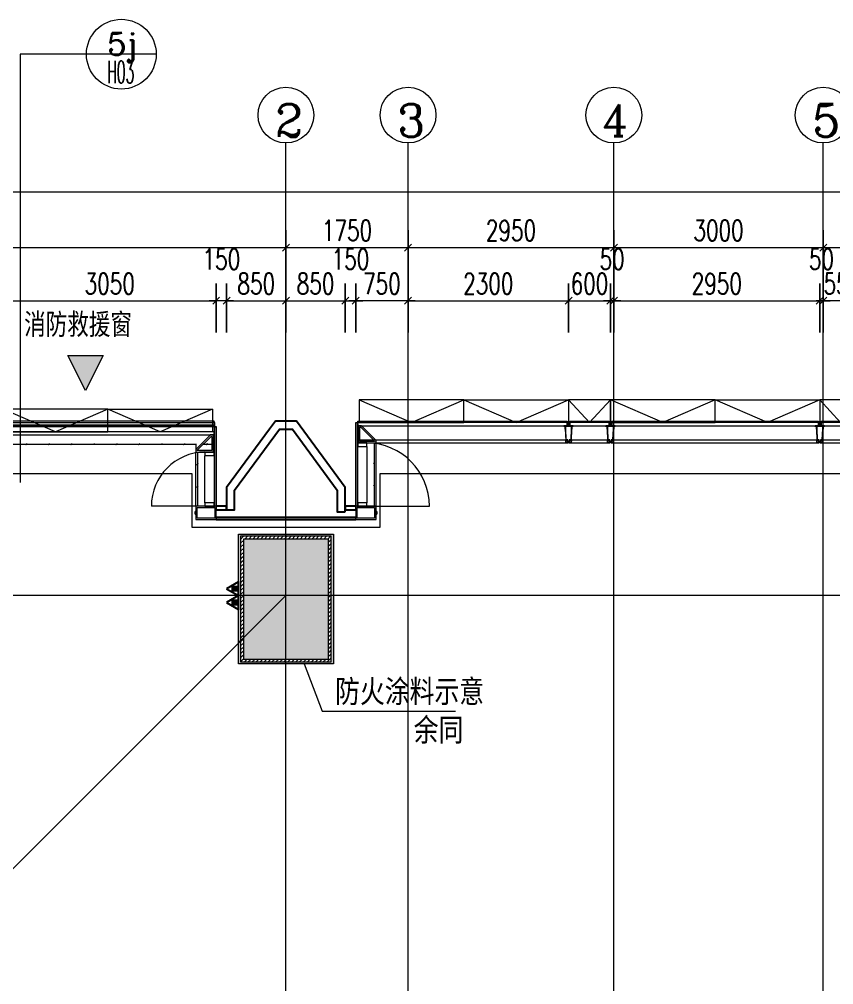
# Model space of a CAD drawing. Header units: millimetres. Extents: x 8533 to 398112, y -117646 to 105276.
# Drawn here: x 92052 to 103723, y 66714 to 80554 of the extents above; entities that cross this region are included whole.
import ezdxf

# ---------------------------------------------------------------- set-up
doc = ezdxf.new("R2010")
doc.units = ezdxf.units.MM
doc.linetypes.add('IMPORT-A-D0TE-BF$0$DOTE', pattern=[0])
doc.linetypes.add('IMPORT-colu-10F-19F$0$DOTE', pattern=[0])
for name, color, linetype, lineweight in [('A-D0TE-BF$0$A-Axis', 3, 'Continuous', 13), ('A-D0TE-BF$0$A-Axis-GRID', 1, 'IMPORT-A-D0TE-BF$0$DOTE', 13), ('A-D0TE-BF$0$A-Axis-TEXT', 7, 'Continuous', 13), ('A-DIM-TF$0$A-Dims', 140, 'Continuous', 13), ('A-EDGE-6_27F$0$A-floor-EDGE', 6, 'Continuous', 13), ('A-Iden-10F$0$A-Dims-IDEN', 13, 'Continuous', 13), ('A-PMDT-10F$0$A-Dims-IDEN', 13, 'Continuous', 13), ('A-PMDT-10F$0$A-GLAZ-CURT-CUT', 52, 'Continuous', 13), ('A-PMDT-10F$0$A-GLAZ-CURT-PRO', 13, 'Continuous', 13), ('A-PMDT-10F$0$A-PMDT-17F$0$A-wall-Glaz', 111, 'Continuous', 13), ('A-PMDT-10F$0$A-WALL', 51, 'Continuous', 13), ('A-PMDT-10F$0$A-win-text-F', 212, 'Continuous', 13), ('A-PMDT-10F$0$LB_铝板_', 2, 'Continuous', 13), ('A-PMDT-10F$0$Q-CASE-GM', 13, 'Continuous', 13), ('A-PMDT-10F$0$X-temp-REV-2021-1013', 1, 'Continuous', 13), ('A-PMDT-10F$0$防火涂料', 8, 'Continuous', 13), ('colu-10F-19F$0$A-Axis-grid', 1, 'IMPORT-colu-10F-19F$0$DOTE', 13), ('colu-10F-19F$0$S-COLU-STEEL', 104, 'Continuous', 13), ('colu-10F-19F$0$S-hatch', 253, 'Continuous', 13), ('P-XHS-10F$0$PTP-XH灭火器', 10, 'Continuous', 25), ('塔楼建筑图10F_dwg', 8, 'Continuous', 13)]:
    doc.layers.add(name, color=color, linetype=linetype, lineweight=lineweight)
doc.styles.add('Arial_5', font='arial.ttf', dxfattribs={"width": 0.8, "height": 326.200771})
doc.styles.add('Complex_15', font='complex_.ttf', dxfattribs={"width": 1.009615, "height": 321.993789})
doc.styles.add('Complex_16', font='complex_.ttf', dxfattribs={"width": 0.452586, "height": 321.993789})
doc.styles.add('Complex_18', font='complex_.ttf', dxfattribs={"height": 465.948165})
doc.styles.add('Complex_19', font='complex_.ttf', dxfattribs={"width": 0.9375, "height": 455.690744})
doc.styles.add('Simplex', font='simplex_.ttf', dxfattribs={"width": 0.705882, "height": 297.5})
doc.styles.add('宋体', font='', dxfattribs={"width": 0.75, "height": 302.109705})
doc.styles.get('宋体').set_extended_font_data('SimSun')

# ---------------------------------------------------------------- blocks, each defined once
blk = doc.blocks.new('塔楼建筑图10F_dwg__AXISO-1959633-10F_ARC_46_000_')
at = {"layer": 'A-D0TE-BF$0$A-Axis'}
blk.add_circle((0, 0), 0.5, dxfattribs=at)
blk = doc.blocks.new('塔楼建筑图10F_dwg_A-D0TE-BF$0$_ArchTick-1959634-10F_ARC_46_000_')
at = {"layer": 'A-D0TE-BF$0$A-Axis'}
blk.add_line((-0.5, -0.5), (0.5, 0.5), dxfattribs=at)
blk = doc.blocks.new('塔楼建筑图10F_dwg_A-D0TE-BF-1959636-10F_ARC_46_000_')
at = {"layer": 'A-D0TE-BF$0$A-Axis'}
for p, q in [((8750, 12239), (8750, 15239)), ((10500, 12239), (10500, 15239)), ((13450, 12239), (13450, 15239)), ((16450, 12239), (16450, 15239)), ((0, 14539), (37000, 14539))]:
    blk.add_line(p, q, dxfattribs=at)
at = {"layer": 'A-D0TE-BF$0$A-Axis', "flags": 128}
for points in [[(8750, 13989), (8750, 12539)], [(10500, 13989), (10500, 12539)], [(13450, 13989), (13450, 12539)], [(16450, 13989), (16450, 12539)]]:
    blk.add_lwpolyline(points, close=True, dxfattribs=at)
blk.add_lwpolyline([(0, 13739), (8750, 13739), (10500, 13739), (13450, 13739), (16450, 13739), (20550, 13739), (23550, 13739), (26600, 13739), (28250, 13739), (37000, 13739)], dxfattribs=at)
at = {"layer": 'A-D0TE-BF$0$A-Axis-GRID', "linetype": 'Continuous'}
for p, q in [((8750, 9630), (8750, 12239)), ((10500, 800), (10500, 12239)), ((13450, 800), (13450, 12239)), ((16450, 800), (16450, 12239)), ((8750, 7770), (8750, 9630)), ((8070, 8750), (-2116, 8750)), ((9430, 8750), (8070, 8750)), ((27570, 8750), (9430, 8750)), ((8750, 800), (8750, 7770))]:
    blk.add_line(p, q, dxfattribs=at)
for name, p, xscale, yscale, zscale in [('塔楼建筑图10F_dwg__AXISO-1959633-10F_ARC_46_000_', (8750, 15639), 800, 800, 800), ('塔楼建筑图10F_dwg__AXISO-1959633-10F_ARC_46_000_', (10500, 15639), 800, 800, 800), ('塔楼建筑图10F_dwg__AXISO-1959633-10F_ARC_46_000_', (13450, 15639), 800, 800, 800), ('塔楼建筑图10F_dwg__AXISO-1959633-10F_ARC_46_000_', (16450, 15639), 800, 800, 800), ('塔楼建筑图10F_dwg_A-D0TE-BF$0$_ArchTick-1959634-10F_ARC_46_000_', (8750, 13739), 100, 100, 100), ('塔楼建筑图10F_dwg_A-D0TE-BF$0$_ArchTick-1959634-10F_ARC_46_000_', (10500, 13739), 100, 100, 100), ('塔楼建筑图10F_dwg_A-D0TE-BF$0$_ArchTick-1959634-10F_ARC_46_000_', (13450, 13739), 100, 100, 100), ('塔楼建筑图10F_dwg_A-D0TE-BF$0$_ArchTick-1959634-10F_ARC_46_000_', (16450, 13739), 100, 100, 100)]:
    blk.add_blockref(name, p, dxfattribs=dict(xscale=xscale, yscale=yscale, zscale=zscale))
at = {"xscale": 100, "yscale": 100, "zscale": 100, "rotation": 180}
for p in [(8750, 13739), (10500, 13739), (13450, 13739), (16450, 13739)]:
    blk.add_blockref('塔楼建筑图10F_dwg_A-D0TE-BF$0$_ArchTick-1959634-10F_ARC_46_000_', p, dxfattribs=at)
at = {"layer": 'A-D0TE-BF$0$A-Axis', "color": 7, "char_height": 297.5, "attachment_point": 2, "line_spacing_factor": 1.125731, "style": 'Simplex'}
for s, insert, width in [('1750', (9625, 14134), 871.28), ('2950', (11975, 14134), 917.9), ('3000', (14950, 14134), 917.9)]:
    blk.add_mtext(s, dxfattribs=dict(at, insert=insert, width=width))
at = {"layer": 'A-D0TE-BF$0$A-Axis-TEXT', "attachment_point": 1, "line_spacing_factor": 1.141342}
for s, insert, char_height, width, style in [('\\fComplex|b0|i0|c134|p2|;2', (8595, 15793), 465.95, 529.84, 'Complex_18'), ('\\fComplex|b0|i0|c134|p2|;3', (10345, 15793), 465.95, 529.84, 'Complex_18'), ('\\fComplex|b0|i0|c134|p2|;\\W.9375;4', (13287, 15790), 455.69, 507.16, 'Complex_19'), ('\\fComplex|b0|i0|c134|p2|;5', (16295, 15793), 465.95, 529.84, 'Complex_18')]:
    blk.add_mtext(s, dxfattribs=dict(at, insert=insert, char_height=char_height, width=width, style=style))
blk = doc.blocks.new('塔楼建筑图10F_dwg_A-EDGE-6_27F-1959637-10F_ARC_46_000_')
at = {"layer": 'A-EDGE-6_27F$0$A-floor-EDGE', "flags": 128}
blk.add_lwpolyline([(-2350, -18150), (-2350, -1350), (-1580, -1350), (-1580, -650), (-1580, 650), (-1580, 1350), (-2350, 1350), (-2350, 10500), (7400, 10500), (7400, 9730), (8100, 9730), (9400, 9730), (10100, 9730), (10100, 10500), (26900, 10500)], dxfattribs=at)
blk = doc.blocks.new('塔楼建筑图10F_dwg_colu-10F-19F-1959674-10F_ARC_46_000_')
at = {"layer": 'colu-10F-19F$0$S-hatch'}
h = blk.add_hatch(dxfattribs=at)
h.set_pattern_fill('FP_49', color=256, style=0, pattern_type=2)
h.set_pattern_definition([(45, (-50, 0), (-28.28427, 28.28427), [])])
h.paths.add_polyline_path([(9400, 7800), (9400, 9600), (8100, 9600), (8100, 7800), (9360, 7800)], flags=0)
h.paths.add_polyline_path([(9360, 7840), (8140, 7840), (8140, 9560), (9360, 9560)], flags=0)
blk.add_hatch(color=256, dxfattribs=at).paths.add_polyline_path([(8140, 7840), (9360, 7840), (9360, 9560), (8140, 9560), (8140, 8340)], flags=0)
at = {"layer": 'colu-10F-19F$0$A-Axis-grid', "linetype": 'Continuous'}
for p, q in [((8100, 8100), (8750, 8750)), ((680, 680), (8070, 8070)), ((8070, 8070), (8100, 8100))]:
    blk.add_line(p, q, dxfattribs=at)
at = {"layer": 'colu-10F-19F$0$S-COLU-STEEL', "flags": 128}
for points in [[(8100, 9600), (8100, 7800), (9400, 7800), (9400, 9600)], [(8140, 9560), (8140, 7840), (9360, 7840), (9360, 9560)]]:
    blk.add_lwpolyline(points, close=True, dxfattribs=at)
blk = doc.blocks.new('塔楼建筑图10F_dwg_A-PMDT-10F$0$A$C2FD361CC-1959676-10F_ARC_46_000_')
at = {"layer": 'A-PMDT-10F$0$防火涂料'}
h = blk.add_hatch(dxfattribs=at)
h.set_pattern_fill('FP_57', color=256, style=0, pattern_type=2)
h.set_pattern_definition([(37.5, (50, 65256.624), (-1.60031, 48.94136), [0, -38.608, 0, -43.18, -41.275]), (37.5, (50, 65256.624), (-1.60031, 48.94136), [-81.788, 0, -41.275]), (7.5, (50, 65256.624), (44.9521, 71.68268), [0, -20.828, 0, -34.798, -13.335]), (7.5, (50, 65256.624), (44.9521, 71.68268), [-55.626, 0, -13.335]), (327.5, (18.76, 65256.624), (79.09879, 0.143765), [0, -12.7, 0, -45.72, -59.69]), (327.5, (18.76, 65256.624), (79.09879, 0.143765), [-58.42, 0, -59.69]), (317.5, (18.76, 65256.624), (76.35522, 22.29306), [0, -6.35, 0, -29.972, -34.29]), (317.5, (18.76, 65256.624), (76.35522, 22.29306), [-36.322, 0, -34.29])])
h.paths.add_polyline_path([(8070, 36020), (9430, 36020), (9430, 37880), (8070, 37880), (8070, 36049)], flags=0)
h.paths.add_polyline_path([(9400, 36050), (8100, 36050), (8100, 37850), (9400, 37850), (9400, 36090)], flags=0)
at = {"layer": 'A-PMDT-10F$0$A-Dims-IDEN', "flags": 128}
blk.add_lwpolyline([(9010, 36020), (9270, 35344), (11180, 35344)], dxfattribs=at)
at = {"layer": 'A-PMDT-10F$0$防火涂料', "flags": 128}
blk.add_lwpolyline([(8070, 37880), (9430, 37880), (9430, 36020), (8070, 36020)], close=True, dxfattribs=at)
at = {"layer": 'A-PMDT-10F$0$A-Dims-IDEN', "color": 7, "char_height": 326.2, "attachment_point": 1, "line_spacing_factor": 0.941778, "style": 'Arial_5'}
for s, insert, width in [('防火涂料示意', (9455, 35791), 2916.36), ('余同', (10581, 35239), 972.12)]:
    blk.add_mtext(s, dxfattribs=dict(at, insert=insert, width=width))
blk = doc.blocks.new('塔楼建筑图10F_dwg_A-DIM-TF$0$_ArchTick-1959677-10F_ARC_46_000_')
at = {"layer": 'A-DIM-TF$0$A-Dims'}
blk.add_line((-0.5, -0.5), (0.5, 0.5), dxfattribs=at)
blk = doc.blocks.new('塔楼建筑图10F_dwg_A-DIM-TF-1959678-10F_ARC_46_000_')
at = {"layer": 'A-DIM-TF$0$A-Dims', "flags": 128}
for points in [[(7750, 13226), (7750, 12523)], [(7900, 13226), (7900, 12523)], [(8750, 13226), (8750, 12523)], [(9600, 13226), (9600, 12523)], [(9750, 13226), (9750, 12523)], [(10500, 13226), (10500, 12523)], [(12800, 13226), (12800, 12523)], [(13400, 13226), (13400, 12523)], [(13450, 13226), (13450, 12523)], [(16400, 13226), (16400, 12523)], [(16450, 13226), (16450, 12523)]]:
    blk.add_lwpolyline(points, close=True, dxfattribs=at)
for points in [[(4800, 12976), (4700, 12976), (7750, 12976)], [(7900, 12976), (7750, 12976), (7650, 12976)], [(8000, 12976), (7900, 12976), (8750, 12976), (9600, 12976)], [(9500, 12976), (9600, 12976), (9750, 12976), (9850, 12976)], [(10500, 12976), (9750, 12976), (9650, 12976)], [(10600, 12976), (10500, 12976), (12800, 12976)], [(12700, 12976), (12800, 12976), (13400, 12976), (13500, 12976)], [(13450, 12976), (13400, 12976), (13300, 12976)], [(13550, 12976), (13450, 12976), (16400, 12976)], [(16300, 12976), (16400, 12976), (16450, 12976), (16550, 12976)], [(17000, 12976), (16450, 12976), (16350, 12976)]]:
    blk.add_lwpolyline(points, dxfattribs=at)
at = {"xscale": 100, "yscale": 100, "zscale": 100}
for p in [(7750, 12976), (7750, 12976), (8750, 12976), (9600, 12976), (9600, 12976), (9750, 12976), (12800, 12976), (12800, 12976), (13400, 12976), (16400, 12976), (16400, 12976), (16450, 12976)]:
    blk.add_blockref('塔楼建筑图10F_dwg_A-DIM-TF$0$_ArchTick-1959677-10F_ARC_46_000_', p, dxfattribs=at)
at = {"xscale": 100, "yscale": 100, "zscale": 100, "rotation": 180}
for p in [(7900, 12976), (7900, 12976), (8750, 12976), (9750, 12976), (10500, 12976), (10500, 12976), (13400, 12976), (13450, 12976), (13450, 12976), (16450, 12976)]:
    blk.add_blockref('塔楼建筑图10F_dwg_A-DIM-TF$0$_ArchTick-1959677-10F_ARC_46_000_', p, dxfattribs=at)
at = {"layer": 'A-DIM-TF$0$A-Dims', "color": 7, "char_height": 297.5, "attachment_point": 2, "line_spacing_factor": 1.125731, "style": 'Simplex'}
for s, insert, width in [('150', (7825, 13721), 641.81), ('150', (9675, 13721), 641.81), ('50', (13425, 13721), 458.95), ('50', (16425, 13721), 458.95), ('3050', (6225, 13371), 917.9), ('850', (8325, 13371), 688.42), ('850', (9175, 13371), 688.42), ('750', (10125, 13371), 688.42), ('2300', (11650, 13371), 917.9), ('600', (13100, 13371), 688.42), ('2950', (14925, 13371), 917.9), ('550', (16725, 13371), 688.42)]:
    blk.add_mtext(s, dxfattribs=dict(at, insert=insert, width=width))
blk = doc.blocks.new('塔楼建筑图10F_dwg_A-Iden-10F-1959679-10F_ARC_46_000_')
at = {"layer": 'A-Iden-10F$0$A-Dims-IDEN', "flags": 128}
blk.add_lwpolyline([(6891, 16512), (5891, 16512), (4940, 16512), (4940, 10372)], dxfattribs=at)
at = {"layer": 'A-Iden-10F$0$A-Dims-IDEN'}
blk.add_circle((6391, 16512), 500, dxfattribs=at)
at = {"layer": 'A-Iden-10F$0$A-Dims-IDEN', "color": 7, "char_height": 322, "attachment_point": 1, "line_spacing_factor": 1.141342}
for s, insert, width, style in [('5j', (6190, 16820), 572.6, 'Complex_15'), ('H03', (6190, 16417), 521.96, 'Complex_16')]:
    blk.add_mtext(s, dxfattribs=dict(at, insert=insert, width=width, style=style))
blk = doc.blocks.new('塔楼建筑图10F_dwg_P-XHS-10F$0$$TWTSYS$00000546-1959688-10F_ARC_46_000_')
at = {"layer": 'P-XHS-10F$0$PTP-XH灭火器'}
h = blk.add_hatch(dxfattribs=at)
h.set_pattern_fill('FP_61', color=256, style=0, pattern_type=2)
h.set_pattern_definition([(45, (-38543.802, -6670.83), (-17.67767, 17.67767), [])])
h.paths.add_polyline_path([(65, 44), (65, 174), (-65, 174), (-65, 44)], flags=0)
at = {"layer": 'P-XHS-10F$0$PTP-XH灭火器', "flags": 128}
for points in [[(0, 344), (-198, 0), (198, 0)], [(-65, 174), (65, 174), (65, 44), (-65, 44)]]:
    blk.add_lwpolyline(points, close=True, dxfattribs=at)
blk = doc.blocks.new('塔楼建筑图10F_dwg_P-XHS-10F-1959691-10F_ARC_46_000_')
at = {"xscale": 0.5, "yscale": 0.5, "zscale": 0.5, "rotation": 89.99999999999997}
for p in [(8070, 8849), (8070, 8651)]:
    blk.add_blockref('塔楼建筑图10F_dwg_P-XHS-10F$0$$TWTSYS$00000546-1959688-10F_ARC_46_000_', p, dxfattribs=at)
blk = doc.blocks.new('塔楼建筑图10F_dwg_A-PMDT-10F$0$FP_44-Floor Plan_F10 CAD Export-1959717-10F_ARC_46_000_')
at = {"layer": 'A-PMDT-10F$0$Q-CASE-GM'}
for p, q in [((1245, 260), (-1478, 260)), ((1470, 260), (1274, 260))]:
    blk.add_line(p, q, dxfattribs=at)
blk = doc.blocks.new('塔楼建筑图10F_dwg_A-PMDT-10F$0$FP_45-Floor Plan_F10 CAD Export-1959718-10F_ARC_46_000_')
at = {"layer": 'A-PMDT-10F$0$A-GLAZ-CURT-PRO'}
blk.add_line((1261, 1210), (1261, 302), dxfattribs=at)
at = {"layer": 'A-PMDT-10F$0$A-GLAZ-CURT-PRO', "flags": 128}
for points in [[(1272, 919), (1271, 918), (1271, 918), (1270, 918), (1270, 917), (1269, 917), (1269, 916), (1269, 916), (1268, 916), (1268, 915), (1267, 915), (1267, 915), (1267, 914), (1266, 914), (1266, 914), (1265, 913), (1265, 913), (1265, 912), (1264, 912), (1264, 912), (1264, 911), (1263, 911), (1263, 911), (1263, 910), (1262, 910), (1262, 910), (1262, 909)], [(1272, 595), (1271, 595), (1271, 595), (1270, 594), (1270, 594), (1269, 594), (1269, 593), (1269, 593), (1268, 592), (1268, 592), (1267, 592), (1267, 591), (1267, 591), (1266, 591), (1266, 590), (1265, 590), (1265, 590), (1265, 589), (1264, 589), (1264, 588), (1264, 588), (1263, 588), (1263, 587), (1263, 587), (1262, 587), (1262, 586), (1262, 586)]]:
    blk.add_lwpolyline(points, dxfattribs=at)
blk = doc.blocks.new('塔楼建筑图10F_dwg_A-PMDT-10F$0$CWP_玻璃幕墙端部 - 塔楼有侧开启扇 H_3000_有窗帘槽-V43-Floor Plan_F10 CAD Export-1959719-10F_ARC_46_000_')
at = {"layer": 'A-PMDT-10F$0$A-GLAZ-CURT-CUT', "flags": 128}
for points in [[(1239, 1400), (1239, 1210), (1530, 1210), (1530, 1400)], [(1259, 1230), (1259, 1380), (1510, 1380), (1510, 1230)], [(1370, 1210), (1370, 1160), (1500, 1160), (1500, 1210)], [(1500, 1210), (1500, 302), (1510, 302), (1510, 1210)], [(-1480, 302), (-1514, 302), (-1514, 292), (-1520, 292), (-1520, 282), (-1510, 282), (-1510, 256), (-1488, 256), (-1482, 100), (-1482, 62), (-1520, 62), (-1520, 57), (-1472, 57), (-1472, 100), (-1479, 266), (-1500, 266), (-1500, 296), (-1480, 296)], [(1500, 10), (1500, 55), (-1500, 55), (-1500, 10), (1500, 10), (1510, 10), (1510, 62), (1490, 62), (1490, 302), (1239, 302), (1239, 266), (1448, 57), (1500, 57)], [(1259, 282), (1470, 282), (1470, 77), (1457, 77), (1259, 274)], [(1370, 352), (1370, 302), (1500, 302), (1500, 352)], [(1490, 302), (1490, 62), (1510, 62), (1510, 302)], [(-1472, 55), (-1472, 57), (-1520, 57), (-1520, 55), (-1472, 55), (-1452, 55), (-1452, 57), (-1472, 57)], [(-1510, 10), (-1500, 10), (-1500, 55), (-1520, 55), (-1520, 15), (-1510, 15)], [(1446, 57), (1446, 55), (1500, 55), (1500, 57)]]:
    blk.add_lwpolyline(points, close=True, dxfattribs=at)
blk.add_lwpolyline([(-1453, 62), (-1470, 62), (-1472, 103), (-1472, 57), (-1452, 57), (-1452, 61)], dxfattribs=at)
at = {"layer": 'A-PMDT-10F$0$A-GLAZ-CURT-CUT'}
blk.add_arc((-1453, 61), 0.998, 0, 90, dxfattribs=at)
at = {"layer": 'A-PMDT-10F$0$A-GLAZ-CURT-PRO'}
for p, q in [((1229, 1290), (1229, 1320)), ((1370, 1210), (473, 1210)), ((1370, 352), (1370, 1160)), ((-1480, 296), (-1479, 266)), ((1275, 260), (1259, 276))]:
    blk.add_line(p, q, dxfattribs=at)
at = {"layer": 'A-PMDT-10F$0$A-GLAZ-CURT-PRO', "flags": 128}
for points in [[(1239, 1325), (1229, 1325), (1229, 1320), (1229, 1325)], [(1229, 1285), (1229, 1290), (1229, 1285), (1239, 1285)], [(1239, 1210), (1239, 302), (-1480, 302)], [(1530, 1210), (1530, 10), (1510, 10)]]:
    blk.add_lwpolyline(points, dxfattribs=at)
blk.add_lwpolyline([(1275, 260), (1259, 276)], close=True, dxfattribs=at)
at = {"layer": 'A-PMDT-10F$0$A-GLAZ-CURT-PRO'}
blk.add_arc((1381, 1210), 908, 180, 269.3131, dxfattribs=at)
at = {"layer": 'A-PMDT-10F$0$Q-CASE-GM', "flags": 128}
blk.add_lwpolyline([(1500, 10), (1500, -10), (-1500, -10), (-1500, 10)], dxfattribs=at)
for name in ['塔楼建筑图10F_dwg_A-PMDT-10F$0$FP_45-Floor Plan_F10 CAD Export-1959718-10F_ARC_46_000_', '塔楼建筑图10F_dwg_A-PMDT-10F$0$FP_44-Floor Plan_F10 CAD Export-1959717-10F_ARC_46_000_']:
    blk.add_blockref(name, (0, 0))
blk = doc.blocks.new('塔楼建筑图10F_dwg_A-PMDT-10F$0$FP_47-Floor Plan_F10 CAD Export-1959720-10F_ARC_46_000_')
at = {"layer": 'A-PMDT-10F$0$A-GLAZ-CURT-PRO'}
blk.add_line((-258, -260), (258, -260), dxfattribs=at)
blk = doc.blocks.new('塔楼建筑图10F_dwg_A-PMDT-10F$0$CWP_玻璃幕墙 - Tower slope glass H_3000_有窗帘导轨-V46-Floor Plan_F10 CAD Export-1959721-10F_ARC_46_000_')
at = {"layer": 'A-PMDT-10F$0$A-GLAZ-CURT-CUT', "flags": 128}
for points in [[(-280, -10), (-290, -10), (-290, -15), (-300, -15), (-300, -55), (-280, -55)], [(-252, -57), (-252, -55), (-300, -55), (-300, -57)], [(-294, -302), (-260, -302), (-260, -296), (-280, -296), (-280, -266), (-259, -266), (-252, -100), (-252, -57), (-300, -57), (-300, -62), (-262, -62), (-262, -100), (-268, -256), (-290, -256), (-290, -282), (-300, -282), (-300, -292), (-294, -292)], [(280, -55), (280, -10), (-280, -10), (-280, -55)], [(-233, -55), (-252, -55), (-252, -57), (-233, -57)], [(252, -55), (233, -55), (233, -57), (252, -57)], [(252, -57), (300, -57), (300, -55), (252, -55)], [(294, -302), (294, -292), (300, -292), (300, -282), (290, -282), (290, -256), (268, -256), (262, -100), (262, -62), (300, -62), (300, -57), (252, -57), (252, -100), (259, -266), (280, -266), (280, -296), (260, -296), (260, -302)], [(290, -10), (280, -10), (280, -55), (300, -55), (300, -15), (290, -15)]]:
    blk.add_lwpolyline(points, close=True, dxfattribs=at)
for points in [[(-233, -61), (-233, -57), (-252, -57), (-252, -103), (-250, -62), (-233, -62)], [(233, -62), (250, -62), (252, -103), (252, -57), (233, -57), (233, -61)]]:
    blk.add_lwpolyline(points, dxfattribs=at)
at = {"layer": 'A-PMDT-10F$0$A-GLAZ-CURT-CUT'}
for centre, start, end in [((-233, -61), 270, 360), ((233, -61), 180, 270)]:
    blk.add_arc(centre, 0.998, start, end, dxfattribs=at)
at = {"layer": 'A-PMDT-10F$0$A-GLAZ-CURT-PRO'}
for p, q in [((-259, -266), (-260, -296)), ((260, -296), (259, -266)), ((-260, -302), (260, -302))]:
    blk.add_line(p, q, dxfattribs=at)
at = {"layer": 'A-PMDT-10F$0$A-GLAZ-CURT-PRO', "flags": 128}
blk.add_lwpolyline([(-280, -10), (-280, 10), (280, 10), (280, -10)], dxfattribs=at)
blk.add_blockref('塔楼建筑图10F_dwg_A-PMDT-10F$0$FP_47-Floor Plan_F10 CAD Export-1959720-10F_ARC_46_000_', (0, 0))
blk = doc.blocks.new('塔楼建筑图10F_dwg_A-PMDT-10F$0$FP_49-Floor Plan_F10 CAD Export-1959722-10F_ARC_46_000_')
at = {"layer": 'A-PMDT-10F$0$A-GLAZ-CURT-PRO'}
blk.add_line((-1458, -260), (1458, -260), dxfattribs=at)
blk = doc.blocks.new('塔楼建筑图10F_dwg_A-PMDT-10F$0$CWP_玻璃幕墙 - Tower slope glass H_3000_有窗帘导轨-V48-Floor Plan_F10 CAD Export-1959723-10F_ARC_46_000_')
at = {"layer": 'A-PMDT-10F$0$A-GLAZ-CURT-CUT', "flags": 128}
for points in [[(-1480, -10), (-1490, -10), (-1490, -15), (-1500, -15), (-1500, -55), (-1480, -55)], [(-1452, -57), (-1452, -55), (-1500, -55), (-1500, -57)], [(-1494, -302), (-1460, -302), (-1460, -296), (-1480, -296), (-1480, -266), (-1459, -266), (-1452, -100), (-1452, -57), (-1500, -57), (-1500, -62), (-1462, -62), (-1462, -100), (-1468, -256), (-1490, -256), (-1490, -282), (-1500, -282), (-1500, -292), (-1494, -292)], [(1480, -55), (1480, -10), (-1480, -10), (-1480, -55)], [(-1433, -55), (-1452, -55), (-1452, -57), (-1433, -57)], [(1452, -55), (1433, -55), (1433, -57), (1452, -57)], [(1452, -57), (1500, -57), (1500, -55), (1452, -55)], [(1494, -302), (1494, -292), (1500, -292), (1500, -282), (1490, -282), (1490, -256), (1468, -256), (1462, -100), (1462, -62), (1500, -62), (1500, -57), (1452, -57), (1452, -100), (1459, -266), (1480, -266), (1480, -296), (1460, -296), (1460, -302)], [(1490, -10), (1480, -10), (1480, -55), (1500, -55), (1500, -15), (1490, -15)]]:
    blk.add_lwpolyline(points, close=True, dxfattribs=at)
for points in [[(-1433, -61), (-1433, -57), (-1452, -57), (-1452, -103), (-1450, -62), (-1433, -62)], [(1433, -62), (1450, -62), (1452, -103), (1452, -57), (1433, -57), (1433, -61)]]:
    blk.add_lwpolyline(points, dxfattribs=at)
at = {"layer": 'A-PMDT-10F$0$A-GLAZ-CURT-CUT'}
for centre, start, end in [((-1433, -61), 270, 360), ((1433, -61), 180, 270)]:
    blk.add_arc(centre, 0.998, start, end, dxfattribs=at)
at = {"layer": 'A-PMDT-10F$0$A-GLAZ-CURT-PRO'}
for p, q in [((-1459, -266), (-1460, -296)), ((1460, -296), (1459, -266)), ((-1460, -302), (1460, -302))]:
    blk.add_line(p, q, dxfattribs=at)
at = {"layer": 'A-PMDT-10F$0$A-GLAZ-CURT-PRO', "flags": 128}
blk.add_lwpolyline([(-1480, -10), (-1480, 10), (1480, 10), (1480, -10)], dxfattribs=at)
blk.add_blockref('塔楼建筑图10F_dwg_A-PMDT-10F$0$FP_49-Floor Plan_F10 CAD Export-1959722-10F_ARC_46_000_', (0, 0))
blk = doc.blocks.new('塔楼建筑图10F_dwg_A-PMDT-10F$0$FP_51-Floor Plan_F10 CAD Export-1959724-10F_ARC_46_000_')
at = {"layer": 'A-PMDT-10F$0$A-GLAZ-CURT-PRO'}
blk.add_line((-258, -260), (258, -260), dxfattribs=at)
blk = doc.blocks.new('塔楼建筑图10F_dwg_A-PMDT-10F$0$CWP_玻璃幕墙 - Tower slope glass H_3000_有窗帘导轨-V50-Floor Plan_F10 CAD Export-1959725-10F_ARC_46_000_')
at = {"layer": 'A-PMDT-10F$0$A-GLAZ-CURT-CUT', "flags": 128}
for points in [[(-280, -10), (-290, -10), (-290, -15), (-300, -15), (-300, -55), (-280, -55)], [(-252, -57), (-252, -55), (-300, -55), (-300, -57)], [(-294, -302), (-260, -302), (-260, -296), (-280, -296), (-280, -266), (-259, -266), (-252, -100), (-252, -57), (-300, -57), (-300, -62), (-262, -62), (-262, -100), (-268, -256), (-290, -256), (-290, -282), (-300, -282), (-300, -292), (-294, -292)], [(280, -55), (280, -10), (-280, -10), (-280, -55)], [(-233, -55), (-252, -55), (-252, -57), (-233, -57)], [(252, -55), (233, -55), (233, -57), (252, -57)], [(252, -57), (300, -57), (300, -55), (252, -55)], [(294, -302), (294, -292), (300, -292), (300, -282), (290, -282), (290, -256), (268, -256), (262, -100), (262, -62), (300, -62), (300, -57), (252, -57), (252, -100), (259, -266), (280, -266), (280, -296), (260, -296), (260, -302)], [(290, -10), (280, -10), (280, -55), (300, -55), (300, -15), (290, -15)]]:
    blk.add_lwpolyline(points, close=True, dxfattribs=at)
for points in [[(-233, -61), (-233, -57), (-252, -57), (-252, -103), (-250, -62), (-233, -62)], [(233, -62), (250, -62), (252, -103), (252, -57), (233, -57), (233, -61)]]:
    blk.add_lwpolyline(points, dxfattribs=at)
at = {"layer": 'A-PMDT-10F$0$A-GLAZ-CURT-CUT'}
for centre, start, end in [((-233, -61), 270, 360), ((233, -61), 180, 270)]:
    blk.add_arc(centre, 0.998, start, end, dxfattribs=at)
at = {"layer": 'A-PMDT-10F$0$A-GLAZ-CURT-PRO'}
for p, q in [((-259, -266), (-260, -296)), ((260, -296), (259, -266)), ((-260, -302), (260, -302))]:
    blk.add_line(p, q, dxfattribs=at)
at = {"layer": 'A-PMDT-10F$0$A-GLAZ-CURT-PRO', "flags": 128}
blk.add_lwpolyline([(-280, -10), (-280, 10), (280, 10), (280, -10)], dxfattribs=at)
blk.add_blockref('塔楼建筑图10F_dwg_A-PMDT-10F$0$FP_51-Floor Plan_F10 CAD Export-1959724-10F_ARC_46_000_', (0, 0))
blk = doc.blocks.new('塔楼建筑图10F_dwg_A-PMDT-10F$0$FP_182-Floor Plan_F10 CAD Export-1959783-10F_ARC_46_000_')
at = {"layer": 'A-PMDT-10F$0$Q-CASE-GM'}
for p, q in [((-1475, -320), (1247, -320)), ((1344, -320), (1470, -320))]:
    blk.add_line(p, q, dxfattribs=at)
at = {"layer": 'A-PMDT-10F$0$Q-CASE-GM', "flags": 128}
for points in [[(-1200, -324), (-1200, -324), (-1199, -324), (-1199, -324), (-1199, -323), (-1198, -323), (-1198, -323), (-1198, -323), (-1197, -323), (-1197, -323), (-1197, -323), (-1196, -323), (-1196, -323), (-1195, -323), (-1195, -322), (-1195, -322), (-1194, -322), (-1194, -322), (-1194, -322), (-1193, -321), (-1193, -321), (-1192, -321), (-1192, -321), (-1192, -321), (-1191, -320), (-1191, -320), (-1191, -320), (-1190, -319), (-1190, -319), (-1190, -319), (-1189, -319), (-1189, -318), (-1188, -318), (-1188, -318), (-1188, -317), (-1187, -317), (-1187, -317), (-1187, -316), (-1186, -316), (-1186, -315), (-1185, -315), (-1185, -315), (-1185, -314), (-1184, -314), (-1184, -314), (-1184, -313), (-1183, -313), (-1183, -312), (-1182, -312), (-1182, -311), (-1182, -311), (-1181, -311)], [(-877, -324), (-877, -324), (-876, -324), (-876, -324), (-875, -323), (-875, -323), (-875, -323), (-874, -323), (-874, -323), (-874, -323), (-873, -323), (-873, -323), (-872, -323), (-872, -323), (-872, -322), (-871, -322), (-871, -322), (-871, -322), (-870, -322), (-870, -321), (-870, -321), (-869, -321), (-869, -321), (-868, -321), (-868, -320), (-868, -320), (-867, -320), (-867, -319), (-867, -319), (-866, -319), (-866, -319), (-865, -318), (-865, -318), (-865, -318), (-864, -317), (-864, -317), (-864, -317), (-863, -316), (-863, -316), (-863, -315), (-862, -315), (-862, -315), (-861, -314), (-861, -314), (-861, -314), (-860, -313), (-860, -313), (-860, -312), (-859, -312), (-859, -311), (-858, -311), (-858, -311)], [(-554, -324), (-553, -324), (-553, -324), (-553, -324), (-552, -323), (-552, -323), (-551, -323), (-551, -323), (-551, -323), (-550, -323), (-550, -323), (-550, -323), (-549, -323), (-549, -323), (-548, -322), (-548, -322), (-548, -322), (-547, -322), (-547, -322), (-547, -321), (-546, -321), (-546, -321), (-546, -321), (-545, -321), (-545, -320), (-544, -320), (-544, -320), (-544, -319), (-543, -319), (-543, -319), (-543, -319), (-542, -318), (-542, -318), (-541, -318), (-541, -317), (-541, -317), (-540, -317), (-540, -316), (-540, -316), (-539, -315), (-539, -315), (-538, -315), (-538, -314), (-538, -314), (-537, -314), (-537, -313), (-537, -313), (-536, -312), (-536, -312), (-536, -311), (-535, -311), (-535, -311)], [(-230, -324), (-230, -324), (-230, -324), (-229, -324), (-229, -323), (-228, -323), (-228, -323), (-228, -323), (-227, -323), (-227, -323), (-227, -323), (-226, -323), (-226, -323), (-226, -323), (-225, -322), (-225, -322), (-224, -322), (-224, -322), (-224, -322), (-223, -321), (-223, -321), (-223, -321), (-222, -321), (-222, -321), (-221, -320), (-221, -320), (-221, -320), (-220, -319), (-220, -319), (-220, -319), (-219, -319), (-219, -318), (-219, -318), (-218, -318), (-218, -317), (-217, -317), (-217, -317), (-217, -316), (-216, -316), (-216, -315), (-216, -315), (-215, -315), (-215, -314), (-214, -314), (-214, -314), (-214, -313), (-213, -313), (-213, -312), (-213, -312), (-212, -311), (-212, -311), (-212, -311)], [(93, -324), (93, -324), (94, -324), (94, -324), (94, -323), (95, -323), (95, -323), (96, -323), (96, -323), (96, -323), (97, -323), (97, -323), (97, -323), (98, -323), (98, -322), (98, -322), (99, -322), (99, -322), (100, -322), (100, -321), (100, -321), (101, -321), (101, -321), (101, -321), (102, -320), (102, -320), (103, -320), (103, -319), (103, -319), (104, -319), (104, -319), (104, -318), (105, -318), (105, -318), (105, -317), (106, -317), (106, -317), (107, -316), (107, -316), (107, -315), (108, -315), (108, -315), (108, -314), (109, -314), (109, -314), (110, -313), (110, -313), (110, -312), (111, -312), (111, -311), (111, -311), (112, -311)], [(416, -324), (417, -324), (417, -324), (417, -324), (418, -323), (418, -323), (418, -323), (419, -323), (419, -323), (420, -323), (420, -323), (420, -323), (421, -323), (421, -323), (421, -322), (422, -322), (422, -322), (423, -322), (423, -322), (423, -321), (424, -321), (424, -321), (424, -321), (425, -321), (425, -320), (425, -320), (426, -320), (426, -319), (427, -319), (427, -319), (427, -319), (428, -318), (428, -318), (428, -318), (429, -317), (429, -317), (430, -317), (430, -316), (430, -316), (431, -315), (431, -315), (431, -315), (432, -314), (432, -314), (432, -314), (433, -313), (433, -313), (434, -312), (434, -312), (434, -311), (435, -311), (435, -311)], [(740, -324), (740, -324), (740, -324), (741, -324), (741, -323), (741, -323), (742, -323), (742, -323), (742, -323), (743, -323), (743, -323), (744, -323), (744, -323), (744, -323), (745, -322), (745, -322), (745, -322), (746, -322), (746, -322), (747, -321), (747, -321), (747, -321), (748, -321), (748, -321), (748, -320), (749, -320), (749, -320), (749, -319), (750, -319), (750, -319), (751, -319), (751, -318), (751, -318), (752, -318), (752, -317), (752, -317), (753, -317), (753, -316), (754, -316), (754, -315), (754, -315), (755, -315), (755, -314), (755, -314), (756, -314), (756, -313), (757, -313), (757, -312), (757, -312), (758, -311), (758, -311), (758, -311)], [(1063, -324), (1063, -324), (1064, -324), (1064, -324), (1064, -323), (1065, -323), (1065, -323), (1065, -323), (1066, -323), (1066, -323), (1067, -323), (1067, -323), (1067, -323), (1068, -323), (1068, -322), (1068, -322), (1069, -322), (1069, -322), (1069, -322), (1070, -321), (1070, -321), (1071, -321), (1071, -321), (1071, -321), (1072, -320), (1072, -320), (1072, -320), (1073, -319), (1073, -319), (1074, -319), (1074, -319), (1074, -318), (1075, -318), (1075, -318), (1075, -317), (1076, -317), (1076, -317), (1076, -316), (1077, -316), (1077, -315), (1078, -315), (1078, -315), (1078, -314), (1079, -314), (1079, -314), (1079, -313), (1080, -313), (1080, -312), (1081, -312), (1081, -311), (1081, -311), (1082, -311)], [(1386, -324), (1386, -324), (1387, -324), (1387, -324), (1388, -323), (1388, -323), (1388, -323), (1389, -323), (1389, -323), (1389, -323), (1390, -323), (1390, -323), (1391, -323), (1391, -323), (1391, -322), (1392, -322), (1392, -322), (1392, -322), (1393, -322), (1393, -321), (1393, -321), (1394, -321), (1394, -321), (1395, -321), (1395, -320), (1395, -320), (1396, -320), (1396, -319), (1396, -319), (1397, -319), (1397, -319), (1398, -318), (1398, -318), (1398, -318), (1399, -317), (1399, -317), (1399, -317), (1400, -316), (1400, -316), (1401, -315), (1401, -315), (1401, -315), (1402, -314), (1402, -314), (1402, -314), (1403, -313), (1403, -313), (1403, -312), (1404, -312), (1404, -311), (1405, -311), (1405, -311)]]:
    blk.add_lwpolyline(points, dxfattribs=at)
blk = doc.blocks.new('塔楼建筑图10F_dwg_A-PMDT-10F$0$FP_183-Floor Plan_F10 CAD Export-1959784-10F_ARC_46_000_')
at = {"layer": 'A-PMDT-10F$0$A-GLAZ-CURT-PRO'}
blk.add_line((1261, -433), (1261, -1210), dxfattribs=at)
at = {"layer": 'A-PMDT-10F$0$A-GLAZ-CURT-PRO', "flags": 128}
for points in [[(1258, -619), (1258, -619), (1258, -618), (1258, -618), (1258, -618), (1258, -617), (1258, -617), (1258, -616), (1258, -616), (1258, -616), (1258, -615), (1258, -615), (1258, -615), (1259, -614), (1259, -614), (1259, -614), (1259, -613), (1259, -613), (1259, -612), (1260, -612), (1260, -612), (1260, -611), (1260, -611), (1261, -611), (1261, -610), (1261, -610), (1261, -609), (1262, -609), (1262, -609), (1262, -608), (1263, -608), (1263, -608), (1263, -607), (1264, -607), (1264, -607), (1264, -606), (1265, -606), (1265, -605), (1265, -605), (1266, -605), (1266, -604), (1267, -604), (1267, -604), (1267, -603), (1268, -603), (1268, -602), (1269, -602), (1269, -602), (1269, -601), (1270, -601), (1270, -601), (1271, -600), (1271, -600), (1272, -599)], [(1258, -942), (1258, -942), (1258, -942), (1258, -941), (1258, -941), (1258, -941), (1258, -940), (1258, -940), (1258, -939), (1258, -939), (1258, -939), (1258, -938), (1258, -938), (1259, -938), (1259, -937), (1259, -937), (1259, -936), (1259, -936), (1259, -936), (1260, -935), (1260, -935), (1260, -935), (1260, -934), (1261, -934), (1261, -933), (1261, -933), (1261, -933), (1262, -932), (1262, -932), (1262, -932), (1263, -931), (1263, -931), (1263, -931), (1264, -930), (1264, -930), (1264, -929), (1265, -929), (1265, -929), (1265, -928), (1266, -928), (1266, -928), (1267, -927), (1267, -927), (1267, -926), (1268, -926), (1268, -926), (1269, -925), (1269, -925), (1269, -925), (1270, -924), (1270, -924), (1271, -924), (1271, -923), (1272, -923)]]:
    blk.add_lwpolyline(points, dxfattribs=at)
blk = doc.blocks.new('塔楼建筑图10F_dwg_A-PMDT-10F$0$CWP_玻璃幕墙端部 - 塔楼有侧开启扇 H_3000_有窗帘槽-V180-Floor Plan_F10 CAD Export-1959785-10F_ARC_46_000_')
at = {"layer": 'A-PMDT-10F$0$A-GLAZ-CURT-CUT', "flags": 128}
for points in [[(-1500, -141), (-1510, -141), (-1510, -146), (-1520, -146), (-1520, -186), (-1500, -186)], [(-1472, -188), (-1472, -186), (-1520, -186), (-1520, -188)], [(-1514, -433), (-1480, -433), (-1480, -427), (-1500, -427), (-1500, -396), (-1479, -396), (-1472, -231), (-1472, -188), (-1520, -188), (-1520, -193), (-1482, -193), (-1482, -231), (-1488, -386), (-1510, -386), (-1510, -413), (-1520, -413), (-1520, -423), (-1514, -423)], [(1500, -186), (1500, -141), (-1500, -141), (-1500, -186)], [(-1452, -186), (-1472, -186), (-1472, -188), (-1452, -188)], [(1510, -141), (1500, -141), (1500, -188), (1448, -188), (1239, -397), (1239, -433), (1490, -433), (1490, -193), (1510, -193)], [(1470, -413), (1259, -413), (1259, -405), (1457, -208), (1470, -208)], [(1490, -193), (1490, -433), (1510, -433), (1510, -193)], [(1370, -433), (1370, -483), (1500, -483), (1500, -433)], [(1500, -433), (1500, -1210), (1510, -1210), (1510, -433)], [(1239, -1210), (1239, -1400), (1530, -1400), (1530, -1210)], [(1259, -1380), (1259, -1230), (1510, -1230), (1510, -1380)], [(1370, -1160), (1370, -1210), (1500, -1210), (1500, -1160)]]:
    blk.add_lwpolyline(points, close=True, dxfattribs=at)
for points in [[(-1452, -192), (-1452, -188), (-1472, -188), (-1472, -234), (-1470, -193), (-1453, -193)], [(1448, -188), (1500, -188), (1500, -186), (1446, -186), (1446, -188)]]:
    blk.add_lwpolyline(points, dxfattribs=at)
at = {"layer": 'A-PMDT-10F$0$A-GLAZ-CURT-CUT'}
blk.add_arc((-1453, -192), 0.998, 270, 0, dxfattribs=at)
at = {"layer": 'A-PMDT-10F$0$A-GLAZ-CURT-PRO'}
for p, q in [((-1500, -141), (-1500, -71)), ((1500, -71), (1500, -141)), ((-1488, -256), (-1488, -386)), ((-1480, -396), (-1480, -427)), ((1239, -319), (1239, -397)), ((1239, -1210), (1239, -433)), ((1370, -1160), (1370, -486)), ((1370, -1210), (602, -1210)), ((1239, -1285), (1229, -1285)), ((1229, -1325), (1239, -1325))]:
    blk.add_line(p, q, dxfattribs=at)
at = {"layer": 'A-PMDT-10F$0$A-GLAZ-CURT-PRO', "flags": 128}
for points in [[(-1520, -146), (-1520, -15), (-1510, -15)], [(-1500, -48), (-1500, -10), (-1510, -10), (-1510, -141)], [(1510, -141), (1510, -10), (1500, -10), (1500, -48)], [(1530, -73), (1510, -73), (1510, -68), (1530, -68), (1530, -70), (1522, -70), (1522, -71), (1530, -71), (1530, -73), (1530, -1210)], [(-1510, -386), (-1510, -256), (-1488, -256), (-1486, -192)], [(-1520, -413), (-1520, -282), (-1510, -282)], [(1229, -1320), (1229, -1325), (1229, -1320), (1229, -1290), (1229, -1285), (1229, -1290)]]:
    blk.add_lwpolyline(points, dxfattribs=at)
at = {"layer": 'A-PMDT-10F$0$A-GLAZ-CURT-PRO'}
blk.add_arc((1379, -1210), 778, 90.6869, 180, dxfattribs=at)
at = {"layer": 'A-PMDT-10F$0$Q-CASE-GM'}
for p, q in [((1500, -48), (-1500, -48)), ((-1500, -71), (-1500, -141)), ((1500, -71), (1500, -141))]:
    blk.add_line(p, q, dxfattribs=at)
at = {"layer": 'A-PMDT-10F$0$Q-CASE-GM', "flags": 128}
for points in [[(1500, -10), (1500, 10), (-1500, 10), (-1500, -10)], [(1500, -53), (1500, -73), (-1500, -73), (-1500, -53), (-1500, -51), (1500, -51), (1500, -53), (-1500, -53)]]:
    blk.add_lwpolyline(points, dxfattribs=at)
blk.add_lwpolyline([(-1500, -50), (-1500, -48), (-1500, -10), (1500, -10), (1500, -48), (1500, -50)], close=True, dxfattribs=at)
for name in ['塔楼建筑图10F_dwg_A-PMDT-10F$0$FP_182-Floor Plan_F10 CAD Export-1959783-10F_ARC_46_000_', '塔楼建筑图10F_dwg_A-PMDT-10F$0$FP_183-Floor Plan_F10 CAD Export-1959784-10F_ARC_46_000_']:
    blk.add_blockref(name, (0, 0))
blk = doc.blocks.new('塔楼建筑图10F_dwg_A-PMDT-10F$0$MQ-L10-1959826-10F_ARC_46_000_')
at = {"layer": 'A-PMDT-10F$0$A-GLAZ-CURT-PRO', "flags": 128}
for points in [[(86445, -58337), (87945, -58337), (87945, -58012), (86445, -58012)], [(89445, -58337), (87945, -58337), (87945, -58012), (89445, -58012)], [(90045, -58337), (91545, -58337), (91545, -58012), (90045, -58012)], [(93045, -58337), (91545, -58337), (91545, -58012), (93045, -58012)], [(81344, -58468), (82844, -58468), (82844, -58143), (81344, -58143)], [(84344, -58468), (82844, -58468), (82844, -58143), (84344, -58143)]]:
    blk.add_lwpolyline(points, close=True, dxfattribs=at)
for points in [[(86445, -58012), (87195, -58337), (87945, -58012), (88695, -58337), (89445, -58012)], [(93045, -58012), (92295, -58337), (91545, -58012), (90795, -58337), (90045, -58012)], [(84344, -58143), (83594, -58468), (82844, -58143), (82094, -58468), (81344, -58143)]]:
    blk.add_lwpolyline(points, dxfattribs=at)
at = {"layer": 'A-PMDT-10F$0$A-PMDT-17F$0$A-wall-Glaz', "flags": 128}
for points in [[(90045, -58337), (90045, -58012), (89445, -58012), (89445, -58337)], [(90045, -58012), (89745, -58337), (89445, -58012)], [(93645, -58337), (93645, -58012), (93045, -58012), (93045, -58337)], [(93645, -58012), (93345, -58337), (93045, -58012)]]:
    blk.add_lwpolyline(points, dxfattribs=at)
at = {"layer": 'A-PMDT-10F$0$A-WALL', "color": 7}
for p, q in [((84395, -59538), (84395, -59588)), ((86395, -59588), (86395, -59538)), ((84395, -59697), (84395, -59727)), ((86395, -59727), (86395, -59697))]:
    blk.add_line(p, q, dxfattribs=at)
at = {"layer": 'A-PMDT-10F$0$LB_铝板_', "color": 130, "lineweight": 25}
for p, q in [((86395, -59697), (84395, -59697)), ((84395, -59727), (86395, -59727))]:
    blk.add_line(p, q, dxfattribs=at)
at = {"layer": 'A-PMDT-10F$0$LB_铝板_', "color": 130, "lineweight": 25, "flags": 128}
blk.add_lwpolyline([(86245, -59617), (86245, -59267), (85545, -58317), (85245, -58317), (85160, -58432), (84545, -59267), (84545, -59587), (84660, -59587), (84660, -59305), (85303, -58432), (85487, -58432), (86130, -59305), (86130, -59617)], close=True, dxfattribs=at)
for points in [[(84395, -59588), (84545, -59588), (84545, -59538), (84395, -59538)], [(86395, -59538), (86245, -59538), (86245, -59588), (86395, -59588)]]:
    blk.add_lwpolyline(points, dxfattribs=at)
for name, p in [('塔楼建筑图10F_dwg_A-PMDT-10F$0$CWP_玻璃幕墙端部 - 塔楼有侧开启扇 H_3000_有窗帘槽-V180-Floor Plan_F10 CAD Export-1959785-10F_ARC_46_000_', (82865, -58327)), ('塔楼建筑图10F_dwg_A-PMDT-10F$0$CWP_玻璃幕墙 - Tower slope glass H_3000_有窗帘导轨-V46-Floor Plan_F10 CAD Export-1959721-10F_ARC_46_000_', (89745, -58327)), ('塔楼建筑图10F_dwg_A-PMDT-10F$0$CWP_玻璃幕墙 - Tower slope glass H_3000_有窗帘导轨-V48-Floor Plan_F10 CAD Export-1959723-10F_ARC_46_000_', (91545, -58327)), ('塔楼建筑图10F_dwg_A-PMDT-10F$0$CWP_玻璃幕墙 - Tower slope glass H_3000_有窗帘导轨-V50-Floor Plan_F10 CAD Export-1959725-10F_ARC_46_000_', (93345, -58327))]:
    blk.add_blockref(name, p)
at = {"rotation": 180}
blk.add_blockref('塔楼建筑图10F_dwg_A-PMDT-10F$0$CWP_玻璃幕墙端部 - 塔楼有侧开启扇 H_3000_有窗帘槽-V43-Floor Plan_F10 CAD Export-1959719-10F_ARC_46_000_', (87925, -58327), dxfattribs=at)
blk = doc.blocks.new('塔楼建筑图10F_dwg_A-PMDT-10F$0$cxdfvgrct-V117-10F_ARC_46_000_')
at = {"layer": 'A-PMDT-10F$0$A-win-text-F'}
blk.add_hatch(color=1, dxfattribs=at).paths.add_polyline_path([(1250, 580000), (747, 580253), (747, 579747), (1037, 579893)], flags=0)
at = {"layer": 'A-PMDT-10F$0$X-temp-REV-2021-1013', "flags": 128}
blk.add_lwpolyline([(1250, 580000), (747, 579747), (747, 580253)], close=True, dxfattribs=at)
blk = doc.blocks.new('塔楼建筑图10F_dwg_A-PMDT-10F$0$gcdftgv-1959828-10F_ARC_46_000_')
blk.add_blockref('塔楼建筑图10F_dwg_A-PMDT-10F$0$cxdfvgrct-V117-10F_ARC_46_000_', (0, -370))
at = {"layer": 'A-PMDT-10F$0$A-win-text-F', "color": 1, "insert": (145, 578751), "char_height": 302.1, "width": 1961.06, "attachment_point": 1, "rotation": 90, "line_spacing_factor": 0.877739, "style": '宋体'}
blk.add_mtext('消防救援窗', dxfattribs=at)
blk = doc.blocks.new('塔楼建筑图10F_dwg-1947859-10F_ARC_46_000_')
for name, p in [('塔楼建筑图10F_dwg_A-Iden-10F-1959679-10F_ARC_46_000_', (7302, 35837)), ('塔楼建筑图10F_dwg_A-D0TE-BF-1959636-10F_ARC_46_000_', (7302, 35837)), ('塔楼建筑图10F_dwg_A-DIM-TF-1959678-10F_ARC_46_000_', (7302, 35837)), ('塔楼建筑图10F_dwg_A-PMDT-10F$0$MQ-L10-1959826-10F_ARC_46_000_', (-69343, 105405)), ('塔楼建筑图10F_dwg_A-EDGE-6_27F-1959637-10F_ARC_46_000_', (7302, 35837)), ('塔楼建筑图10F_dwg_colu-10F-19F-1959674-10F_ARC_46_000_', (7302, 35837)), ('塔楼建筑图10F_dwg_A-PMDT-10F$0$A$C2FD361CC-1959676-10F_ARC_46_000_', (7302, 7587)), ('塔楼建筑图10F_dwg_P-XHS-10F-1959691-10F_ARC_46_000_', (7302, 35837))]:
    blk.add_blockref(name, p)
at = {"rotation": 270}
blk.add_blockref('塔楼建筑图10F_dwg_A-PMDT-10F$0$gcdftgv-1959828-10F_ARC_46_000_', (-566451, 48775), dxfattribs=at)

msp = doc.modelspace()

# ---------------------------------------------------------------- block references
at = {"layer": '塔楼建筑图10F_dwg', "color": 7}
msp.add_blockref('塔楼建筑图10F_dwg-1947859-10F_ARC_46_000_', (79821, 27705), dxfattribs=at)

doc.saveas('drawing.dxf')
